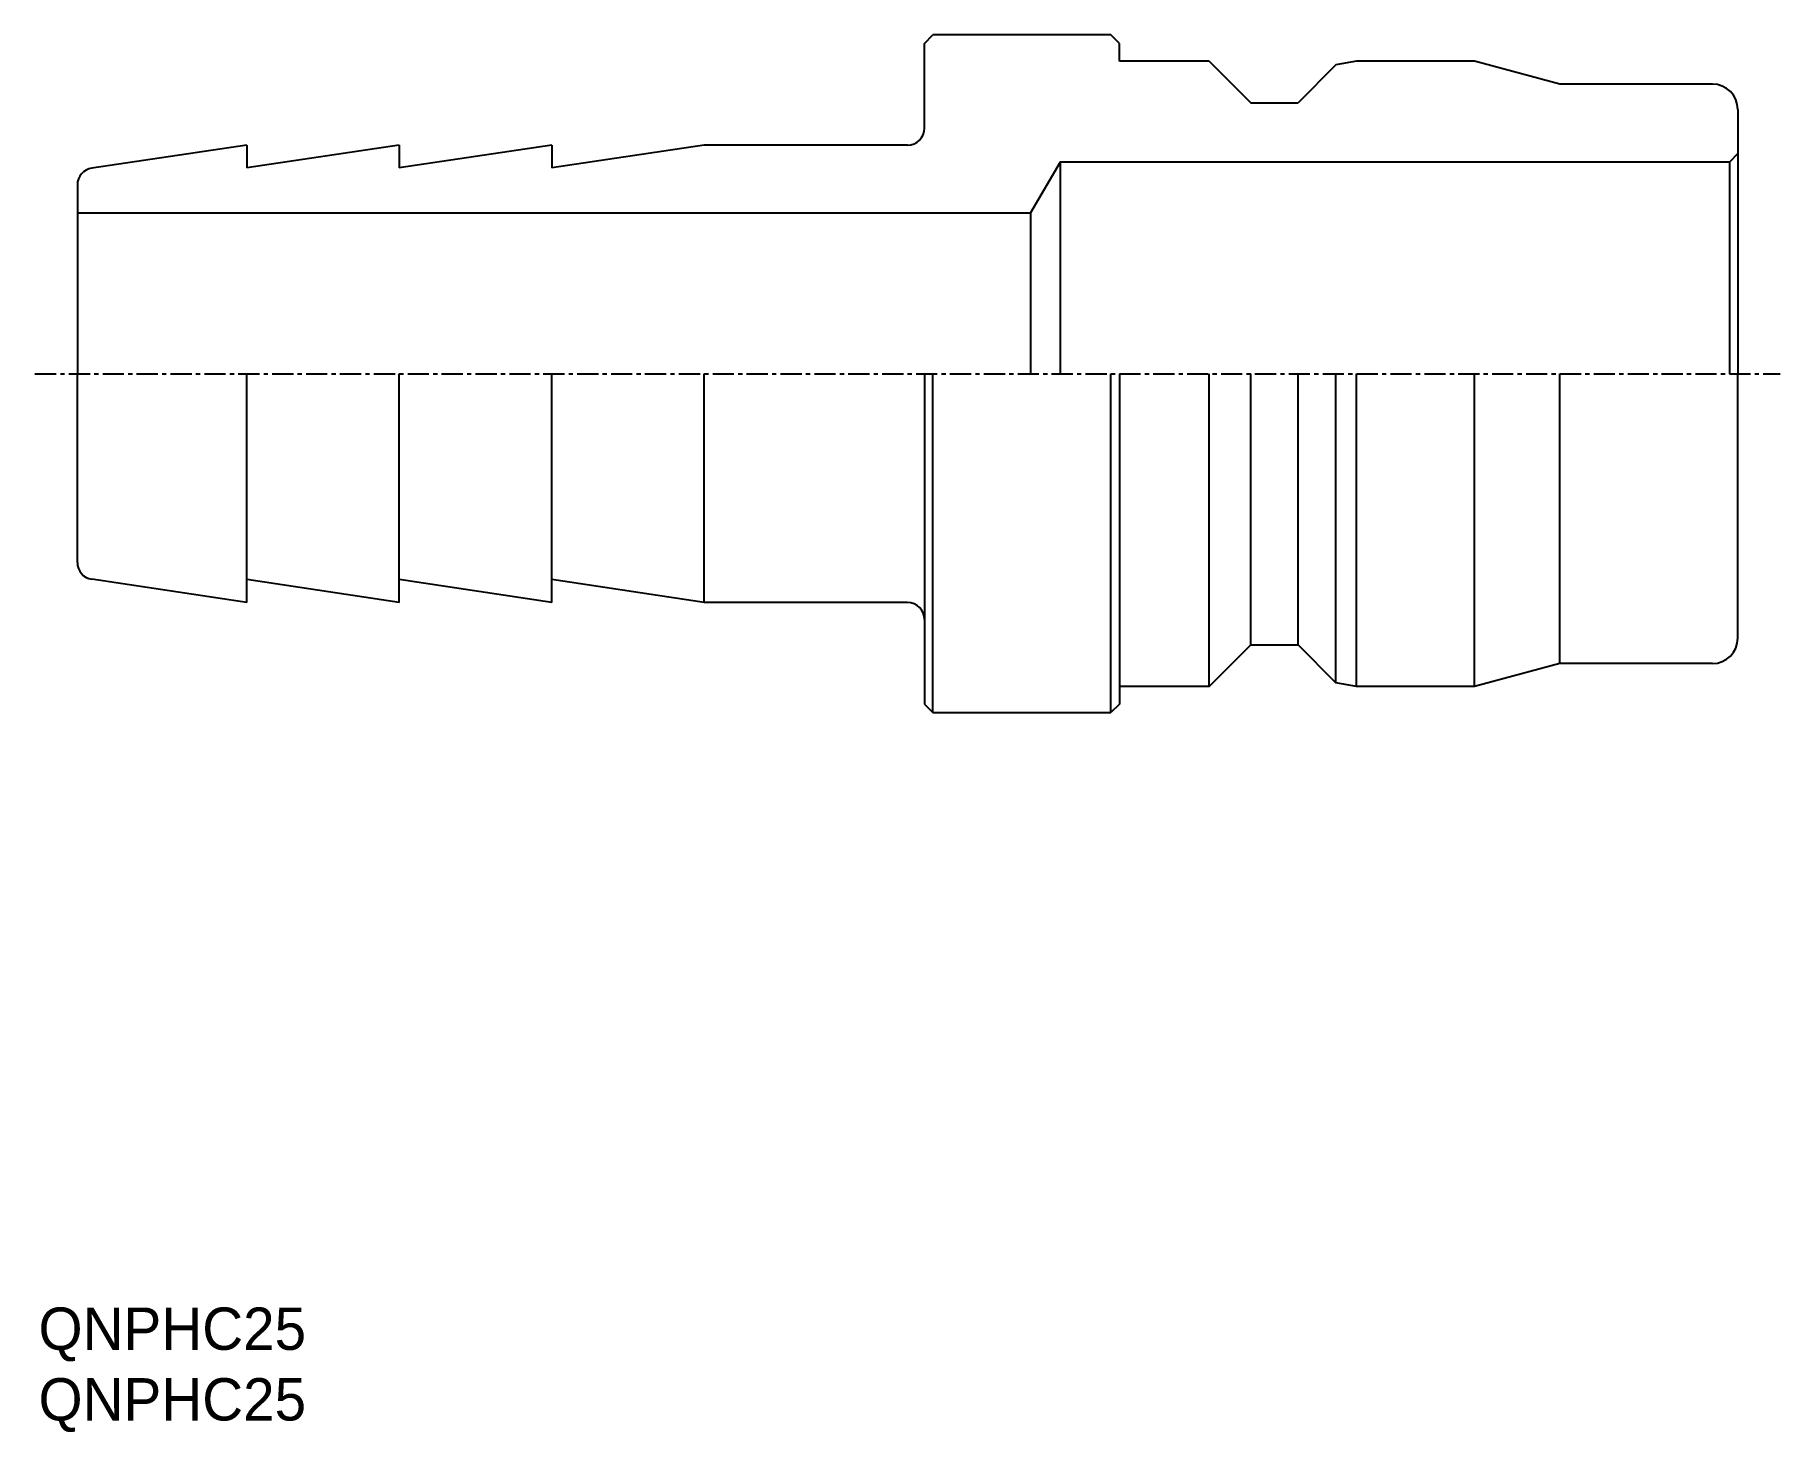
# Model space of a CAD drawing. Extents: x 35 to 138, y 191 to 273.
import ezdxf

# ---------------------------------------------------------------- set-up
doc = ezdxf.new("R2010")
doc.units = 0
doc.linetypes.add('CENTER', pattern=[2, 1.25, -0.25, 0.25, -0.25])
doc.layers.get('0').update_dxf_attribs({"linetype": 'CONTINUOUS'})
doc.layers.add('CENTER', color=1, linetype='CENTER')

msp = doc.modelspace()

# ---------------------------------------------------------------- linework, layer by layer
at = {"color": 7, "linetype": 'CONTINUOUS'}
for p, q in [((88, 272.73), (88.5, 273.23)), ((99, 273.23), (88.5, 273.23)), ((99.5, 272.73), (99, 273.23)), ((88, 267.73), (88, 272.73)), ((99.5, 271.68), (99.5, 272.73)), ((104.8, 271.68), (99.5, 271.68)), ((104.8, 271.68), (107.25, 269.23)), ((112.28, 271.47), (110.05, 269.23)), ((113.5, 271.68), (112.28, 271.47)), ((120.46, 271.68), (113.5, 271.68)), ((125.5, 270.33), (120.46, 271.68)), ((134.5, 270.33), (125.5, 270.33)), ((107.25, 269.23), (110.05, 269.23)), ((136, 268.83), (136, 253.23)), ((48, 266.73), (38.85, 265.37)), ((57, 266.73), (48, 265.39)), ((48, 266.73), (48, 265.39)), ((66, 266.73), (57, 265.39)), ((57, 266.73), (57, 265.39)), ((75, 266.73), (66, 265.39)), ((66, 266.73), (66, 265.39)), ((87, 266.73), (75, 266.73)), ((136, 266.23), (135.5, 265.73)), ((96, 265.73), (94.26, 262.73)), ((135.5, 265.73), (96, 265.73)), ((96, 265.73), (96, 253.23)), ((135.5, 265.73), (135.5, 253.23)), ((38, 264.38), (38, 253.23)), ((38, 262.73), (94.26, 262.73)), ((94.26, 262.73), (94.26, 253.23)), ((38, 242.09), (38, 253.23)), ((48, 239.73), (48, 253.23)), ((57, 239.73), (57, 253.23)), ((66, 239.73), (66, 253.23)), ((75, 239.73), (75, 253.23)), ((88, 253.23), (88, 233.73)), ((88.5, 233.23), (88.5, 253.23)), ((99, 233.23), (99, 253.23)), ((99.5, 253.23), (99.5, 233.73)), ((104.8, 234.78), (104.8, 253.23)), ((107.25, 237.23), (107.25, 253.23)), ((110.05, 237.23), (110.05, 253.23)), ((112.28, 235), (112.28, 253.23)), ((113.5, 234.78), (113.5, 253.23)), ((120.46, 234.78), (120.46, 253.23)), ((125.5, 236.13), (125.5, 253.23)), ((136, 237.63), (136, 253.23)), ((48, 239.73), (38.85, 241.1)), ((57, 239.73), (48, 241.08)), ((66, 239.73), (57, 241.08)), ((75, 239.73), (66, 241.08)), ((87, 239.73), (75, 239.73)), ((104.8, 234.78), (107.25, 237.23)), ((107.25, 237.23), (110.05, 237.23)), ((112.28, 235), (110.05, 237.23)), ((125.5, 236.13), (120.46, 234.78)), ((134.5, 236.13), (125.5, 236.13)), ((113.5, 234.78), (112.28, 235)), ((104.8, 234.78), (99.5, 234.78)), ((120.46, 234.78), (113.5, 234.78)), ((88, 233.73), (88.5, 233.23)), ((88.5, 233.23), (99, 233.23)), ((99.5, 233.73), (99, 233.23))]:
    msp.add_line(p, q, dxfattribs=at)
for centre, radius, start, end in [((134.5, 268.83), 1.5, 0, 90), ((87, 267.73), 1, 270, 0), ((39, 264.38), 1, 98.5, 180), ((39, 242.09), 1, 180, 261.5), ((87, 238.73), 1, 0, 90), ((134.5, 237.63), 1.5, 270, 0)]:
    msp.add_arc(centre, radius, start, end, dxfattribs=at)
at = {"layer": 'CENTER', "color": 1, "linetype": 'CENTER'}
msp.add_line((35.5, 253.23), (138.5, 253.23), dxfattribs=at)

# ---------------------------------------------------------------- texts
at = {"color": 7, "linetype": 'CONTINUOUS'}
for p in [(35.71, 195.62), (35.71, 191.45)]:
    msp.add_text('QNPHC25', height=2.5, dxfattribs=at).set_placement(p)

doc.saveas('drawing.dxf')
